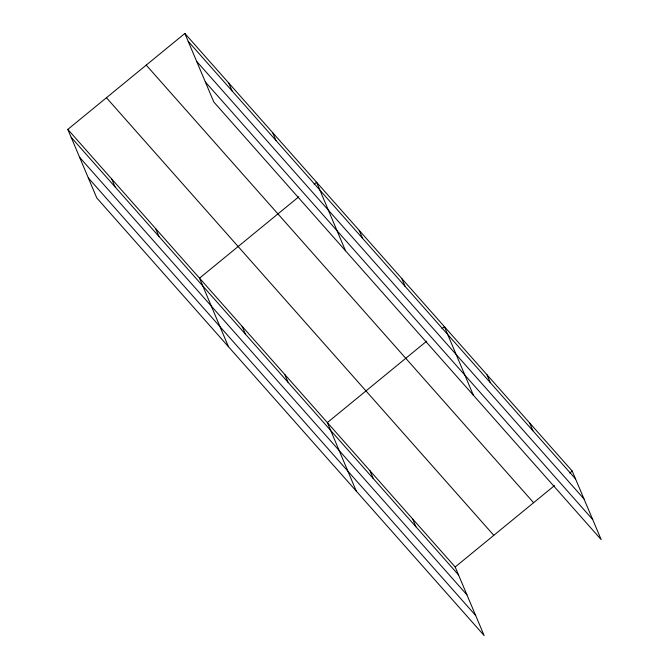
<?xml version="1.0" encoding="UTF-8"?>
<svg xmlns="http://www.w3.org/2000/svg" width="669" height="669" viewBox="0 0 669 669"><rect width="100%" height="100%" fill="white"/><g stroke="black" fill="none" stroke-linecap="round" stroke-linejoin="round"><path stroke-width="1" d="M67.82 129.393L455.179 566.994L484.139 635.55L96.779 197.949L67.82 129.393L184.861 33.45L572.221 471.051L601.18 539.607L213.821 102.006L184.861 33.45M298.859 196.745L199.521 278.179L228.48 346.734M314.146 184.209L316.562 182.236L345.522 250.791M426.688 341.157L327.35 422.591L356.309 491.146M441.983 328.621L444.392 326.639L473.351 395.195M455.179 566.994L554.517 485.56M569.812 473.025L572.221 471.051M188.19 41.327L575.549 478.929M196.644 61.347L584.012 498.949M205.358 81.978L592.726 519.579M146.235 65.11L533.603 502.712M106.438 97.733L493.806 535.334M71.148 137.27L458.508 574.872M79.603 157.299L466.97 594.9M88.316 177.929L475.684 615.53M529.614 422.917L532.942 430.794M487.007 374.774L490.335 382.651M401.785 278.505L405.113 286.382M359.169 230.37L362.498 238.248M272.659 132.638L275.988 140.515M228.765 83.048L232.084 90.925M412.572 518.86L415.901 526.737M369.965 470.725L373.285 478.603M284.743 374.448L288.071 382.325M242.128 326.313L245.456 334.191M155.618 228.589L158.946 236.466M111.715 178.991L115.043 186.868"/></g></svg>
